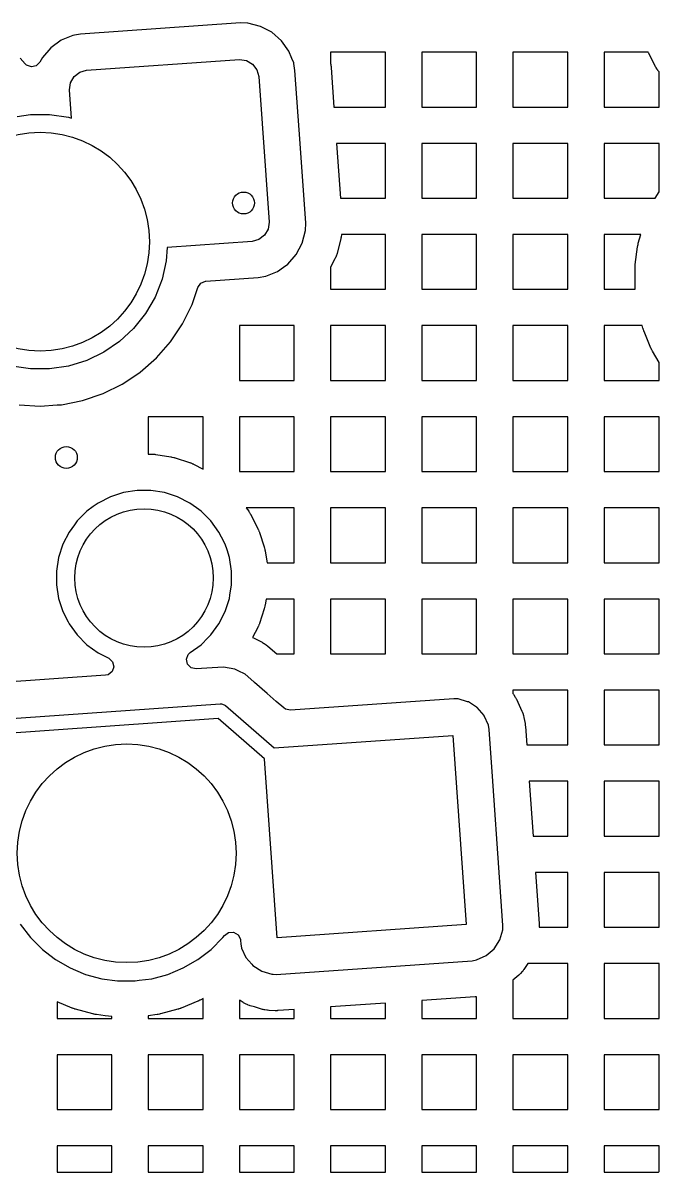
# Model space of a CAD drawing. Extents: x 2.49 to 8.57, y -5.87 to -1.87.
# Drawn here: x 4.742 to 5.085, y -4.306 to -3.685 of the extents above; entities that cross this region are included whole.
import ezdxf

# ---------------------------------------------------------------- set-up
doc = ezdxf.new("R2010")
doc.units = 0
doc.header["$MEASUREMENT"] = 0
doc.layers.add('BLACK', color=7, linetype='CONTINUOUS')

msp = doc.modelspace()

# ---------------------------------------------------------------- linework, layer by layer
at = {"layer": 'BLACK', "linetype": 'CONTINUOUS'}
for p, q in [((4.85912, -3.68533), (4.77272, -3.69137)), ((4.85913, -3.68533), (4.85912, -3.68533)), ((4.86319, -3.68546), (4.85913, -3.68533)), ((4.86988, -3.68717), (4.86319, -3.68546)), ((4.86319, -3.68546), (4.86319, -3.68546)), ((4.77272, -3.69137), (4.76958, -3.69192)), ((4.876, -3.69038), (4.86988, -3.68717)), ((4.86988, -3.68717), (4.86988, -3.68717)), ((4.88121, -3.69491), (4.876, -3.69038)), ((4.876, -3.69038), (4.876, -3.69038)), ((4.76232, -3.69469), (4.75671, -3.69872)), ((4.76871, -3.69207), (4.76232, -3.69469)), ((4.76232, -3.69469), (4.76232, -3.69469)), ((4.76958, -3.69192), (4.76871, -3.69207)), ((4.76871, -3.69207), (4.76871, -3.69207)), ((4.76871, -3.69207), (4.76871, -3.69207)), ((4.88524, -3.70052), (4.88121, -3.69491)), ((4.88121, -3.69491), (4.88121, -3.69491)), ((4.75218, -3.70393), (4.75085, -3.70646)), ((4.75671, -3.69872), (4.75218, -3.70393)), ((4.75218, -3.70393), (4.75218, -3.70393)), ((4.75671, -3.69872), (4.75671, -3.69872)), ((4.88686, -3.70447), (4.88524, -3.70052)), ((4.88524, -3.70052), (4.88524, -3.70052)), ((4.93741, -3.7011), (4.9078, -3.7011)), ((4.9078, -3.7011), (4.9078, -3.70713)), ((4.93741, -3.73071), (4.93741, -3.7011)), ((4.98662, -3.7011), (4.95701, -3.7011)), ((4.95701, -3.7011), (4.95701, -3.73071)), ((4.98662, -3.73071), (4.98662, -3.7011)), ((5.03583, -3.7011), (5.00623, -3.7011)), ((5.00623, -3.7011), (5.00623, -3.73071)), ((5.03583, -3.73071), (5.03583, -3.7011)), ((5.07926, -3.7011), (5.05544, -3.7011)), ((5.05544, -3.7011), (5.05544, -3.73071)), ((5.07942, -3.70144), (5.07926, -3.7011)), ((5.0795, -3.70162), (5.07942, -3.70144)), ((5.08323, -3.70893), (5.0795, -3.70162)), ((4.74286, -3.70741), (4.74017, -3.70434)), ((4.74367, -3.70815), (4.74286, -3.70741)), ((4.74627, -3.70907), (4.74367, -3.70815)), ((4.74894, -3.70844), (4.74627, -3.70907)), ((4.75085, -3.70646), (4.74894, -3.70844)), ((4.77606, -3.71089), (4.85854, -3.70512)), ((4.85854, -3.70512), (4.86234, -3.70561)), ((4.86234, -3.70561), (4.86568, -3.70751)), ((4.86568, -3.70751), (4.86803, -3.71055)), ((4.88787, -3.70691), (4.88686, -3.70447)), ((4.8879, -3.70713), (4.88787, -3.70691)), ((4.88856, -3.71092), (4.8879, -3.70713)), ((4.9078, -3.70713), (4.90792, -3.70782)), ((4.90792, -3.70782), (4.90794, -3.70794)), ((4.90794, -3.70794), (4.90798, -3.70819)), ((4.90798, -3.70819), (4.90799, -3.70831)), ((4.90799, -3.70831), (4.90805, -3.70881)), ((4.90805, -3.70881), (4.90807, -3.70893)), ((4.90807, -3.70893), (4.90809, -3.70918)), ((4.90809, -3.70918), (4.9081, -3.7093)), ((4.9081, -3.7093), (4.9096, -3.73071)), ((5.08332, -3.7091), (5.08323, -3.70893)), ((5.08351, -3.70944), (5.08332, -3.7091)), ((5.0836, -3.7096), (5.08351, -3.70944)), ((5.08401, -3.71026), (5.0836, -3.7096)), ((5.08411, -3.71042), (5.08401, -3.71026)), ((4.76741, -3.71759), (4.76932, -3.71425)), ((4.76932, -3.71425), (4.77235, -3.7119)), ((4.77235, -3.7119), (4.77606, -3.71089)), ((4.86803, -3.71055), (4.86904, -3.71426)), ((4.86904, -3.71426), (4.87453, -3.7928)), ((4.89131, -3.75032), (4.88856, -3.71092)), ((5.08432, -3.71074), (5.08411, -3.71042)), ((5.08443, -3.7109), (5.08432, -3.71074)), ((5.08505, -3.71174), (5.08443, -3.7109)), ((5.08505, -3.73071), (5.08505, -3.71174)), ((4.76693, -3.7214), (4.76741, -3.71759)), ((4.768, -3.73678), (4.76693, -3.7214)), ((4.73863, -3.7358), (4.74581, -3.73471)), ((4.74581, -3.73471), (4.75611, -3.73471)), ((4.75611, -3.73471), (4.76629, -3.73625)), ((4.9096, -3.73071), (4.93741, -3.73071)), ((4.95701, -3.73071), (4.98662, -3.73071)), ((5.00623, -3.73071), (5.03583, -3.73071)), ((5.05544, -3.73071), (5.08505, -3.73071)), ((4.76629, -3.73625), (4.768, -3.73678)), ((4.89433, -3.79339), (4.89131, -3.75032)), ((4.93741, -3.75032), (4.91097, -3.75032)), ((4.91097, -3.75032), (4.91304, -3.77992)), ((4.93741, -3.77992), (4.93741, -3.75032)), ((4.98662, -3.75032), (4.95701, -3.75032)), ((4.95701, -3.75032), (4.95701, -3.77992)), ((4.98662, -3.77992), (4.98662, -3.75032)), ((5.03583, -3.75032), (5.00623, -3.75032)), ((5.00623, -3.75032), (5.00623, -3.77992)), ((5.03583, -3.77992), (5.03583, -3.75032)), ((5.08505, -3.75032), (5.05544, -3.75032)), ((5.05544, -3.75032), (5.05544, -3.77992)), ((5.08505, -3.77642), (5.08505, -3.75032)), ((5.08303, -3.77992), (5.08505, -3.77642)), ((4.91304, -3.77992), (4.93741, -3.77992)), ((4.95701, -3.77992), (4.98662, -3.77992)), ((5.00623, -3.77992), (5.03583, -3.77992)), ((5.05544, -3.77992), (5.08303, -3.77992)), ((4.87405, -3.79661), (4.87214, -3.79995)), ((4.87453, -3.7928), (4.87405, -3.79661)), ((4.8942, -3.79746), (4.89433, -3.79339)), ((4.8654, -3.80331), (4.81962, -3.80651)), ((4.86911, -3.8023), (4.8654, -3.80331)), ((4.87214, -3.79995), (4.86911, -3.8023)), ((4.89249, -3.80415), (4.8942, -3.79746)), ((4.91333, -3.8018), (4.91134, -3.80956)), ((4.91338, -3.80154), (4.91333, -3.8018)), ((4.91349, -3.80101), (4.91338, -3.80154)), ((4.91353, -3.80075), (4.91349, -3.80101)), ((4.91368, -3.79969), (4.91353, -3.80075)), ((4.9137, -3.79953), (4.91368, -3.79969)), ((4.93741, -3.79953), (4.9137, -3.79953)), ((4.93741, -3.82913), (4.93741, -3.79953)), ((4.98662, -3.79953), (4.95701, -3.79953)), ((4.95701, -3.79953), (4.95701, -3.82913)), ((4.98662, -3.82913), (4.98662, -3.79953)), ((5.03583, -3.79953), (5.00623, -3.79953)), ((5.00623, -3.79953), (5.00623, -3.82913)), ((5.03583, -3.82913), (5.03583, -3.79953)), ((5.07515, -3.79953), (5.05544, -3.79953)), ((5.05544, -3.79953), (5.05544, -3.82913)), ((5.07387, -3.80431), (5.07515, -3.79953)), ((4.81962, -3.80651), (4.81908, -3.81369)), ((4.88928, -3.81027), (4.89249, -3.80415)), ((4.91134, -3.80956), (4.91126, -3.80983)), ((5.07223, -3.8158), (5.0735, -3.8062)), ((5.0735, -3.8062), (5.07352, -3.80604)), ((5.07352, -3.80604), (5.07357, -3.80573)), ((5.07357, -3.80573), (5.0736, -3.80557)), ((5.0736, -3.80557), (5.07373, -3.80494)), ((5.07373, -3.80494), (5.07376, -3.80478)), ((5.07376, -3.80478), (5.07383, -3.80447)), ((5.07383, -3.80447), (5.07387, -3.80431)), ((4.81908, -3.81369), (4.81679, -3.82373)), ((4.8824, -3.81717), (4.88475, -3.81548)), ((4.88475, -3.81548), (4.88928, -3.81027)), ((4.91012, -3.81275), (4.9078, -3.81717)), ((4.91024, -3.8125), (4.91012, -3.81275)), ((4.91048, -3.81197), (4.91024, -3.8125)), ((4.91059, -3.81171), (4.91048, -3.81197)), ((4.911, -3.81065), (4.91059, -3.81171)), ((4.91109, -3.81038), (4.911, -3.81065)), ((4.91126, -3.80983), (4.91109, -3.81038)), ((4.87275, -3.82213), (4.87914, -3.81951)), ((4.87914, -3.81951), (4.8824, -3.81717)), ((4.9078, -3.81717), (4.9078, -3.82913)), ((5.07211, -3.81756), (5.07212, -3.81723)), ((5.07211, -3.81772), (5.07211, -3.81756)), ((5.07211, -3.81804), (5.07211, -3.81772)), ((5.07211, -3.82739), (5.07211, -3.81804)), ((5.07212, -3.81723), (5.07213, -3.81707)), ((5.07213, -3.81707), (5.07217, -3.81643)), ((5.07217, -3.81643), (5.07218, -3.81627)), ((5.07218, -3.81627), (5.07221, -3.81595)), ((5.07221, -3.81595), (5.07223, -3.8158)), ((4.81679, -3.82373), (4.81303, -3.83331)), ((4.83299, -3.8374), (4.83614, -3.82811)), ((4.83614, -3.82811), (4.83773, -3.82586)), ((4.83773, -3.82586), (4.84027, -3.82482)), ((4.84027, -3.82482), (4.84043, -3.82481)), ((4.84043, -3.82481), (4.86874, -3.82283)), ((4.86874, -3.82283), (4.87275, -3.82213)), ((5.07211, -3.82755), (5.07211, -3.82739)), ((5.07212, -3.82787), (5.07211, -3.82755)), ((5.07213, -3.82803), (5.07212, -3.82787)), ((5.07217, -3.82867), (5.07213, -3.82803)), ((4.81303, -3.83331), (4.80788, -3.84223)), ((4.9078, -3.82913), (4.93741, -3.82913)), ((4.95701, -3.82913), (4.98662, -3.82913)), ((5.00623, -3.82913), (5.03583, -3.82913)), ((5.05544, -3.82913), (5.07221, -3.82913)), ((5.07218, -3.82883), (5.07217, -3.82867)), ((5.07221, -3.82913), (5.07218, -3.82883)), ((4.82785, -3.84782), (4.83299, -3.8374)), ((4.80788, -3.84223), (4.80146, -3.85028)), ((4.80146, -3.85028), (4.79391, -3.85729)), ((4.8214, -3.85747), (4.82785, -3.84782)), ((4.8882, -3.84874), (4.85859, -3.84874)), ((4.85859, -3.84874), (4.85859, -3.87835)), ((4.8882, -3.87835), (4.8882, -3.84874)), ((4.93741, -3.84874), (4.9078, -3.84874)), ((4.9078, -3.84874), (4.9078, -3.87835)), ((4.93741, -3.87835), (4.93741, -3.84874)), ((4.98662, -3.84874), (4.95701, -3.84874)), ((4.95701, -3.84874), (4.95701, -3.87835)), ((4.98662, -3.87835), (4.98662, -3.84874)), ((5.03583, -3.84874), (5.00623, -3.84874)), ((5.00623, -3.84874), (5.00623, -3.87835)), ((5.03583, -3.87835), (5.03583, -3.84874)), ((5.076, -3.84874), (5.05544, -3.84874)), ((5.05544, -3.84874), (5.05544, -3.87835)), ((5.07637, -3.85014), (5.076, -3.84874)), ((5.07642, -3.85029), (5.07637, -3.85014)), ((5.07651, -3.8506), (5.07642, -3.85029)), ((5.07656, -3.85075), (5.07651, -3.8506)), ((5.07677, -3.85136), (5.07656, -3.85075)), ((5.07682, -3.85151), (5.07677, -3.85136)), ((5.07693, -3.85181), (5.07682, -3.85151)), ((5.07699, -3.85196), (5.07693, -3.85181)), ((5.0807, -3.8609), (5.07699, -3.85196)), ((4.79391, -3.85729), (4.78541, -3.86309)), ((4.81374, -3.86621), (4.8214, -3.85747)), ((4.78541, -3.86309), (4.77613, -3.86755)), ((5.08076, -3.86105), (5.0807, -3.8609)), ((5.08089, -3.86134), (5.08076, -3.86105)), ((5.08096, -3.86148), (5.08089, -3.86134)), ((5.08125, -3.86206), (5.08096, -3.86148)), ((5.08132, -3.8622), (5.08125, -3.86206)), ((5.08147, -3.86249), (5.08132, -3.8622)), ((5.08155, -3.86263), (5.08147, -3.86249)), ((5.08505, -3.86868), (5.08155, -3.86263)), ((4.74581, -3.87212), (4.73563, -3.87059)), ((4.76629, -3.87059), (4.75611, -3.87212)), ((4.77613, -3.86755), (4.76629, -3.87059)), ((4.80501, -3.87386), (4.81374, -3.86621)), ((5.08505, -3.87835), (5.08505, -3.86868)), ((4.75611, -3.87212), (4.74581, -3.87212)), ((4.7983, -3.87835), (4.80501, -3.87386)), ((4.78494, -3.88545), (4.79535, -3.88032)), ((4.79535, -3.88032), (4.7983, -3.87835)), ((4.85859, -3.87835), (4.8882, -3.87835)), ((4.9078, -3.87835), (4.93741, -3.87835)), ((4.95701, -3.87835), (4.98662, -3.87835)), ((5.00623, -3.87835), (5.03583, -3.87835)), ((5.05544, -3.87835), (5.08505, -3.87835)), ((4.76255, -3.89145), (4.77394, -3.88919)), ((4.77394, -3.88919), (4.78494, -3.88545)), ((4.73964, -3.89147), (4.75096, -3.89221)), ((4.75096, -3.89221), (4.76024, -3.8916)), ((4.75096, -3.89221), (4.75096, -3.89221)), ((4.75096, -3.89221), (4.75096, -3.89221)), ((4.76024, -3.8916), (4.76255, -3.89145)), ((4.83898, -3.89795), (4.80938, -3.89795)), ((4.80938, -3.89795), (4.80938, -3.91812)), ((4.83898, -3.9262), (4.83898, -3.89795)), ((4.8882, -3.89795), (4.85859, -3.89795)), ((4.85859, -3.89795), (4.85859, -3.92756)), ((4.8882, -3.92756), (4.8882, -3.89795)), ((4.93741, -3.89795), (4.9078, -3.89795)), ((4.9078, -3.89795), (4.9078, -3.92756)), ((4.93741, -3.92756), (4.93741, -3.89795)), ((4.98662, -3.89795), (4.95701, -3.89795)), ((4.95701, -3.89795), (4.95701, -3.92756)), ((4.98662, -3.92756), (4.98662, -3.89795)), ((5.03583, -3.89795), (5.00623, -3.89795)), ((5.00623, -3.89795), (5.00623, -3.92756)), ((5.03583, -3.92756), (5.03583, -3.89795)), ((5.08505, -3.89795), (5.05544, -3.89795)), ((5.05544, -3.89795), (5.05544, -3.92756)), ((5.08505, -3.92756), (5.08505, -3.89795)), ((4.80938, -3.91812), (4.81117, -3.91812)), ((4.81117, -3.91812), (4.81136, -3.91812)), ((4.81136, -3.91812), (4.81175, -3.91814)), ((4.81175, -3.91814), (4.81194, -3.91815)), ((4.81194, -3.91815), (4.81271, -3.91821)), ((4.81271, -3.91821), (4.8129, -3.91823)), ((4.8129, -3.91823), (4.81328, -3.91827)), ((4.81328, -3.91827), (4.81347, -3.9183)), ((4.81347, -3.9183), (4.82158, -3.91958)), ((4.82158, -3.91958), (4.82177, -3.91962)), ((4.82177, -3.91962), (4.82215, -3.91969)), ((4.82215, -3.91969), (4.82234, -3.91973)), ((4.82234, -3.91973), (4.82308, -3.91991)), ((4.82308, -3.91991), (4.82327, -3.91996)), ((4.82327, -3.91996), (4.82364, -3.92007)), ((4.82364, -3.92007), (4.82383, -3.92012)), ((4.82383, -3.92012), (4.83163, -3.92266)), ((4.83163, -3.92266), (4.83181, -3.92272)), ((4.83181, -3.92272), (4.83218, -3.92285)), ((4.83218, -3.92285), (4.83236, -3.92292)), ((4.83236, -3.92292), (4.83307, -3.92322)), ((4.83307, -3.92322), (4.83324, -3.9233)), ((4.83324, -3.9233), (4.83359, -3.92346)), ((4.83359, -3.92346), (4.83377, -3.92354)), ((4.83377, -3.92354), (4.83898, -3.9262)), ((4.85859, -3.92756), (4.8882, -3.92756)), ((4.9078, -3.92756), (4.93741, -3.92756)), ((4.95701, -3.92756), (4.98662, -3.92756)), ((5.00623, -3.92756), (5.03583, -3.92756)), ((5.05544, -3.92756), (5.08505, -3.92756)), ((4.796, -3.93889), (4.78892, -3.94119)), ((4.80335, -3.93772), (4.796, -3.93889)), ((4.81079, -3.93772), (4.80335, -3.93772)), ((4.80335, -3.93772), (4.80335, -3.93772)), ((4.81813, -3.93889), (4.81079, -3.93772)), ((4.81079, -3.93772), (4.81079, -3.93772)), ((4.82521, -3.94119), (4.81813, -3.93889)), ((4.78229, -3.94456), (4.77969, -3.94645)), ((4.78892, -3.94119), (4.78229, -3.94456)), ((4.83184, -3.94456), (4.82521, -3.94119)), ((4.83542, -3.94717), (4.83184, -3.94456)), ((4.77628, -3.94894), (4.77102, -3.9542)), ((4.77969, -3.94645), (4.77628, -3.94894)), ((4.77628, -3.94894), (4.77628, -3.94894)), ((4.77628, -3.94894), (4.77628, -3.94894)), ((4.83786, -3.94894), (4.83542, -3.94717)), ((4.84312, -3.9542), (4.83786, -3.94894)), ((4.8882, -3.94717), (4.86224, -3.94717)), ((4.86224, -3.94717), (4.86358, -3.949)), ((4.86358, -3.949), (4.86369, -3.94916)), ((4.86369, -3.94916), (4.8639, -3.94948)), ((4.8639, -3.94948), (4.86401, -3.94964)), ((4.86401, -3.94964), (4.86441, -3.9503)), ((4.86441, -3.9503), (4.8645, -3.95047)), ((4.8645, -3.95047), (4.86469, -3.9508)), ((4.86469, -3.9508), (4.86478, -3.95097)), ((4.86478, -3.95097), (4.86851, -3.95829)), ((4.8882, -3.97677), (4.8882, -3.94717)), ((4.93741, -3.94717), (4.9078, -3.94717)), ((4.9078, -3.94717), (4.9078, -3.97677)), ((4.93741, -3.97677), (4.93741, -3.94717)), ((4.98662, -3.94717), (4.95701, -3.94717)), ((4.95701, -3.94717), (4.95701, -3.97677)), ((4.98662, -3.97677), (4.98662, -3.94717)), ((5.03583, -3.94717), (5.00623, -3.94717)), ((5.00623, -3.94717), (5.00623, -3.97677)), ((5.03583, -3.97677), (5.03583, -3.94717)), ((5.08505, -3.94717), (5.05544, -3.94717)), ((5.05544, -3.94717), (5.05544, -3.97677)), ((5.08505, -3.97677), (5.08505, -3.94717)), ((4.76946, -3.95634), (4.76664, -3.96022)), ((4.77102, -3.9542), (4.76946, -3.95634)), ((4.77102, -3.9542), (4.77102, -3.9542)), ((4.77102, -3.9542), (4.77102, -3.9542)), ((4.84749, -3.96022), (4.84312, -3.9542)), ((4.86851, -3.95829), (4.86859, -3.95846)), ((4.86859, -3.95846), (4.86876, -3.95881)), ((4.76664, -3.96022), (4.76326, -3.96684)), ((4.84885, -3.96289), (4.84749, -3.96022)), ((4.85087, -3.96684), (4.84885, -3.96289)), ((4.86876, -3.95881), (4.86883, -3.95899)), ((4.86883, -3.95899), (4.86913, -3.9597)), ((4.86913, -3.9597), (4.8692, -3.95988)), ((4.8692, -3.95988), (4.86933, -3.96024)), ((4.86933, -3.96024), (4.86939, -3.96042)), ((4.86939, -3.96042), (4.87193, -3.96823)), ((4.76326, -3.96684), (4.76097, -3.97392)), ((4.85186, -3.96989), (4.85087, -3.96684)), ((4.85087, -3.96684), (4.85087, -3.96684)), ((4.85087, -3.96684), (4.85087, -3.96684)), ((4.85317, -3.97392), (4.85186, -3.96989)), ((4.87193, -3.96823), (4.87199, -3.96841)), ((4.87199, -3.96841), (4.87209, -3.96878)), ((4.87209, -3.96878), (4.87214, -3.96897)), ((4.87214, -3.96897), (4.87232, -3.96972)), ((4.87232, -3.96972), (4.87236, -3.9699)), ((4.87236, -3.9699), (4.87244, -3.97028)), ((4.87244, -3.97028), (4.87247, -3.97047)), ((4.87247, -3.97047), (4.87347, -3.97677)), ((4.76097, -3.97392), (4.7598, -3.98127)), ((4.85433, -3.98127), (4.85317, -3.97392)), ((4.87347, -3.97677), (4.8882, -3.97677)), ((4.9078, -3.97677), (4.93741, -3.97677)), ((4.95701, -3.97677), (4.98662, -3.97677)), ((5.00623, -3.97677), (5.03583, -3.97677)), ((5.05544, -3.97677), (5.08505, -3.97677)), ((4.7598, -3.98127), (4.7598, -3.98871)), ((4.85433, -3.98871), (4.85433, -3.98127)), ((4.7598, -3.98871), (4.76097, -3.99605)), ((4.85344, -3.99431), (4.85433, -3.98871)), ((4.85317, -3.99605), (4.85344, -3.99431)), ((4.76097, -3.99605), (4.76326, -4.00313)), ((4.85087, -4.00313), (4.85317, -3.99605)), ((4.87193, -4.00175), (4.86939, -4.00956)), ((4.87199, -4.00156), (4.87193, -4.00175)), ((4.87209, -4.00119), (4.87199, -4.00156)), ((4.87214, -4.00101), (4.87209, -4.00119)), ((4.87232, -4.00026), (4.87214, -4.00101)), ((4.87236, -4.00007), (4.87232, -4.00026)), ((4.87244, -3.99969), (4.87236, -4.00007)), ((4.87247, -3.9995), (4.87244, -3.99969)), ((4.87297, -3.99638), (4.87247, -3.9995)), ((4.8882, -3.99638), (4.87297, -3.99638)), ((4.8882, -4.02598), (4.8882, -3.99638)), ((4.93741, -3.99638), (4.9078, -3.99638)), ((4.9078, -3.99638), (4.9078, -4.02598)), ((4.93741, -4.02598), (4.93741, -3.99638)), ((4.98662, -3.99638), (4.95701, -3.99638)), ((4.95701, -3.99638), (4.95701, -4.02598)), ((4.98662, -4.02598), (4.98662, -3.99638)), ((5.03583, -3.99638), (5.00623, -3.99638)), ((5.00623, -3.99638), (5.00623, -4.02598)), ((5.03583, -4.02598), (5.03583, -3.99638)), ((5.08505, -3.99638), (5.05544, -3.99638)), ((5.05544, -3.99638), (5.05544, -4.02598)), ((5.08505, -4.02598), (5.08505, -3.99638)), ((4.76326, -4.00313), (4.7661, -4.0087)), ((4.84749, -4.00976), (4.85087, -4.00313)), ((4.7661, -4.0087), (4.76664, -4.00976)), ((4.76664, -4.00976), (4.77102, -4.01578)), ((4.84312, -4.01578), (4.84749, -4.00976)), ((4.86851, -4.01169), (4.86569, -4.01722)), ((4.86859, -4.01152), (4.86851, -4.01169)), ((4.86876, -4.01116), (4.86859, -4.01152)), ((4.86883, -4.01099), (4.86876, -4.01116)), ((4.86913, -4.01028), (4.86883, -4.01099)), ((4.8692, -4.0101), (4.86913, -4.01028)), ((4.86933, -4.00974), (4.8692, -4.0101)), ((4.86939, -4.00956), (4.86933, -4.00974)), ((4.77102, -4.01578), (4.77628, -4.02104)), ((4.83786, -4.02104), (4.84168, -4.01722)), ((4.84168, -4.01722), (4.84312, -4.01578)), ((4.86569, -4.01722), (4.86644, -4.01758)), ((4.86644, -4.01758), (4.86644, -4.01758)), ((4.86644, -4.01758), (4.87078, -4.0197)), ((4.87078, -4.0197), (4.87106, -4.01985)), ((4.87106, -4.01985), (4.87162, -4.02017)), ((4.87162, -4.02017), (4.87189, -4.02033)), ((4.87189, -4.02033), (4.87296, -4.02104)), ((4.77628, -4.02104), (4.78229, -4.02541)), ((4.78229, -4.02541), (4.78592, -4.02726)), ((4.82995, -4.02893), (4.83091, -4.02635)), ((4.83091, -4.02635), (4.83195, -4.02533)), ((4.83195, -4.02533), (4.83786, -4.02104)), ((4.87296, -4.02104), (4.87322, -4.02123)), ((4.87322, -4.02123), (4.87374, -4.02162)), ((4.87374, -4.02162), (4.87398, -4.02182)), ((4.87398, -4.02182), (4.87878, -4.02598)), ((4.87878, -4.02598), (4.8882, -4.02598)), ((4.9078, -4.02598), (4.93741, -4.02598)), ((4.95701, -4.02598), (4.98662, -4.02598)), ((5.00623, -4.02598), (5.03583, -4.02598)), ((5.05544, -4.02598), (5.08505, -4.02598)), ((4.78592, -4.02726), (4.78807, -4.02836)), ((4.78807, -4.02836), (4.79007, -4.03024)), ((4.79073, -4.03291), (4.78985, -4.03552)), ((4.79007, -4.03024), (4.79073, -4.03291)), ((4.83053, -4.03161), (4.82995, -4.02893)), ((4.83247, -4.03356), (4.83053, -4.03161)), ((4.7862, -4.03758), (4.721, -4.04213)), ((4.78769, -4.03723), (4.7862, -4.03758)), ((4.78985, -4.03552), (4.78769, -4.03723)), ((4.83516, -4.03415), (4.83247, -4.03356)), ((4.84378, -4.03355), (4.83516, -4.03415)), ((4.8499, -4.03312), (4.84378, -4.03355)), ((4.84378, -4.03355), (4.84378, -4.03355)), ((4.85601, -4.03431), (4.8499, -4.03312)), ((4.8499, -4.03312), (4.8499, -4.03312)), ((4.8499, -4.03312), (4.8499, -4.03312)), ((4.85785, -4.0352), (4.85601, -4.03431)), ((4.86161, -4.03704), (4.85785, -4.0352)), ((4.8663, -4.04112), (4.86161, -4.03704)), ((4.86667, -4.04144), (4.8663, -4.04112)), ((4.87355, -4.04742), (4.86667, -4.04144)), ((4.86667, -4.04144), (4.86667, -4.04144)), ((4.87841, -4.05165), (4.87355, -4.04742)), ((4.97434, -4.05023), (4.88606, -4.0564)), ((4.9767, -4.05032), (4.97434, -4.05023)), ((4.97434, -4.05023), (4.97434, -4.05023)), ((4.98175, -4.05181), (4.9767, -4.05032)), ((4.9767, -4.05032), (4.9767, -4.05032)), ((5.03583, -4.04559), (5.00623, -4.04559)), ((5.00623, -4.04559), (5.00623, -4.04742)), ((5.00623, -4.04742), (5.00654, -4.04783)), ((5.00654, -4.04783), (5.00673, -4.04812)), ((5.00673, -4.04812), (5.00749, -4.0493)), ((5.00749, -4.0493), (5.00767, -4.0496)), ((5.00767, -4.0496), (5.008, -4.05022)), ((5.008, -4.05022), (5.00816, -4.05053)), ((5.00816, -4.05053), (5.01105, -4.05688)), ((5.03583, -4.0752), (5.03583, -4.04559)), ((5.08505, -4.04559), (5.05544, -4.04559)), ((5.05544, -4.04559), (5.05544, -4.0752)), ((5.08505, -4.0752), (5.08505, -4.04559)), ((4.70808, -4.06279), (4.84817, -4.05299)), ((4.84817, -4.05299), (4.84894, -4.05302)), ((4.84894, -4.05302), (4.8504, -4.0535)), ((4.8504, -4.0535), (4.85103, -4.05395)), ((4.85103, -4.05395), (4.87728, -4.07677)), ((4.88252, -4.05522), (4.87841, -4.05165)), ((4.88338, -4.05581), (4.88252, -4.05522)), ((4.88606, -4.0564), (4.88338, -4.05581)), ((4.98214, -4.05192), (4.98175, -4.05181)), ((4.98652, -4.05475), (4.98214, -4.05192)), ((4.9869, -4.05499), (4.98652, -4.05475)), ((4.9906, -4.05928), (4.9869, -4.05499)), ((5.01105, -4.05688), (5.01117, -4.05716)), ((5.01117, -4.05716), (5.01138, -4.05774)), ((5.01138, -4.05774), (5.01148, -4.05803)), ((4.84709, -4.06096), (4.71025, -4.07053)), ((4.87211, -4.08271), (4.84709, -4.06096)), ((4.9907, -4.05949), (4.9906, -4.05928)), ((4.9906, -4.05928), (4.9906, -4.05928)), ((4.99295, -4.06444), (4.9907, -4.05949)), ((5.01148, -4.05803), (5.01185, -4.0592)), ((5.01185, -4.0592), (5.01193, -4.05949)), ((5.01193, -4.05949), (5.01208, -4.06009)), ((5.01208, -4.06009), (5.01214, -4.06039)), ((5.01214, -4.06039), (5.01271, -4.06357)), ((5.01271, -4.06357), (5.01273, -4.0637)), ((5.01273, -4.0637), (5.01277, -4.06396)), ((4.87728, -4.07677), (4.97384, -4.07002)), ((4.97384, -4.07002), (4.98098, -4.17213)), ((4.99336, -4.06676), (4.99295, -4.06444)), ((4.99532, -4.0948), (4.99336, -4.06676)), ((5.01277, -4.06396), (5.01279, -4.06409)), ((5.01279, -4.06409), (5.01285, -4.06461)), ((5.01285, -4.06461), (5.01287, -4.06474)), ((5.01287, -4.06474), (5.01289, -4.065)), ((5.01289, -4.065), (5.0129, -4.06513)), ((5.0129, -4.06513), (5.01361, -4.0752)), ((5.01361, -4.0752), (5.03583, -4.0752)), ((5.05544, -4.0752), (5.08505, -4.0752)), ((4.87886, -4.17927), (4.87211, -4.08271)), ((4.99876, -4.14402), (4.99532, -4.0948)), ((5.03583, -4.0948), (5.01498, -4.0948)), ((5.01498, -4.0948), (5.01705, -4.12441)), ((5.03583, -4.12441), (5.03583, -4.0948)), ((5.08505, -4.0948), (5.05544, -4.0948)), ((5.05544, -4.0948), (5.05544, -4.12441)), ((5.08505, -4.12441), (5.08505, -4.0948)), ((5.01705, -4.12441), (5.03583, -4.12441)), ((5.05544, -4.12441), (5.08505, -4.12441)), ((5.00077, -4.17264), (4.99876, -4.14402)), ((5.03583, -4.14402), (5.01842, -4.14402)), ((5.01842, -4.14402), (5.02034, -4.17153)), ((5.03583, -4.17362), (5.03583, -4.14402)), ((5.08505, -4.14402), (5.05544, -4.14402)), ((5.05544, -4.14402), (5.05544, -4.17362)), ((5.08505, -4.17362), (5.08505, -4.14402)), ((4.7403, -4.17201), (4.7458, -4.17918)), ((4.98098, -4.17213), (4.87886, -4.17927)), ((4.99907, -4.18043), (5.00068, -4.17499)), ((5.00068, -4.17499), (5.00075, -4.17297)), ((5.00075, -4.17297), (5.00077, -4.17264)), ((5.00077, -4.17264), (5.00077, -4.17264)), ((5.02034, -4.17153), (5.02035, -4.17166)), ((5.02035, -4.17166), (5.02036, -4.17192)), ((5.02037, -4.1731), (5.02035, -4.17362)), ((5.02035, -4.17362), (5.03583, -4.17362)), ((5.02036, -4.17192), (5.02036, -4.17206)), ((5.02036, -4.17206), (5.02037, -4.17258)), ((5.02037, -4.17258), (5.02037, -4.17271)), ((5.02037, -4.17271), (5.02037, -4.17297)), ((5.02037, -4.17297), (5.02037, -4.1731)), ((5.05544, -4.17362), (5.08505, -4.17362)), ((4.7458, -4.17918), (4.7458, -4.17918)), ((4.7458, -4.17918), (4.75219, -4.18556)), ((4.84327, -4.18556), (4.84965, -4.17918)), ((4.84965, -4.17918), (4.85047, -4.17811)), ((4.84965, -4.17918), (4.84965, -4.17918)), ((4.84965, -4.17918), (4.84965, -4.17918)), ((4.85047, -4.17811), (4.85269, -4.17649)), ((4.85269, -4.17649), (4.85544, -4.17632)), ((4.85544, -4.17632), (4.85784, -4.17767)), ((4.85784, -4.17767), (4.85913, -4.1801)), ((4.85913, -4.1801), (4.85921, -4.18074)), ((4.85921, -4.18074), (4.85934, -4.18253)), ((4.996, -4.18519), (4.99907, -4.18043)), ((4.75219, -4.18556), (4.75219, -4.18556)), ((4.75219, -4.18556), (4.75219, -4.18556)), ((4.75219, -4.18556), (4.75395, -4.18692)), ((4.75395, -4.18692), (4.75936, -4.19106)), ((4.8361, -4.19106), (4.84327, -4.18556)), ((4.84327, -4.18556), (4.84327, -4.18556)), ((4.84327, -4.18556), (4.84327, -4.18556)), ((4.85934, -4.18253), (4.85934, -4.18253)), ((4.85934, -4.18253), (4.85975, -4.18485)), ((4.85975, -4.18485), (4.85975, -4.18485)), ((4.85975, -4.18485), (4.8621, -4.19001)), ((4.99171, -4.18889), (4.996, -4.18519)), ((4.75936, -4.19106), (4.75936, -4.19106)), ((4.75936, -4.19106), (4.75936, -4.19106)), ((4.75936, -4.19106), (4.76718, -4.19558)), ((4.82827, -4.19558), (4.8361, -4.19106)), ((4.8621, -4.19001), (4.8621, -4.19001)), ((4.8621, -4.19001), (4.86518, -4.19357)), ((4.86518, -4.19357), (4.8658, -4.1943)), ((4.87836, -4.19906), (4.98423, -4.19166)), ((4.98423, -4.19166), (4.98656, -4.19124)), ((4.98656, -4.19124), (4.99171, -4.18889)), ((5.01415, -4.19323), (5.0121, -4.19641)), ((5.03583, -4.19323), (5.01415, -4.19323)), ((5.03583, -4.22284), (5.03583, -4.19323)), ((5.08505, -4.19323), (5.05544, -4.19323)), ((5.05544, -4.19323), (5.05544, -4.22284)), ((5.08505, -4.22284), (5.08505, -4.19323)), ((4.76718, -4.19558), (4.76718, -4.19558)), ((4.76718, -4.19558), (4.76718, -4.19558)), ((4.76718, -4.19558), (4.77011, -4.1968)), ((4.77011, -4.1968), (4.77553, -4.19904)), ((4.77553, -4.19904), (4.78425, -4.20138)), ((4.8112, -4.20138), (4.81993, -4.19904)), ((4.81993, -4.19904), (4.82827, -4.19558)), ((4.8658, -4.1943), (4.87057, -4.19737)), ((4.87057, -4.19737), (4.876, -4.19897)), ((4.876, -4.19897), (4.87679, -4.199)), ((4.87679, -4.199), (4.87836, -4.19906)), ((4.87836, -4.19906), (4.87836, -4.19906)), ((4.87836, -4.19906), (4.87836, -4.19906)), ((5.00935, -4.19957), (5.00623, -4.20227)), ((5.0096, -4.19933), (5.00935, -4.19957)), ((5.0101, -4.19884), (5.0096, -4.19933)), ((5.01034, -4.19858), (5.0101, -4.19884)), ((5.01126, -4.19752), (5.01034, -4.19858)), ((5.01148, -4.19725), (5.01126, -4.19752)), ((5.0119, -4.19669), (5.01148, -4.19725)), ((5.0121, -4.19641), (5.0119, -4.19669)), ((4.78425, -4.20138), (4.79278, -4.2025)), ((4.79278, -4.2025), (4.79314, -4.20255)), ((4.79314, -4.20255), (4.79321, -4.20256)), ((4.79321, -4.20256), (4.79321, -4.20256)), ((4.79321, -4.20256), (4.80224, -4.20256)), ((4.80224, -4.20256), (4.80444, -4.20227)), ((4.80224, -4.20256), (4.80224, -4.20256)), ((4.80444, -4.20227), (4.8112, -4.20138)), ((5.00623, -4.20227), (5.00623, -4.22284)), ((4.83766, -4.2128), (4.83738, -4.21295)), ((4.8378, -4.21272), (4.83766, -4.2128)), ((4.83898, -4.21204), (4.8378, -4.21272)), ((4.83898, -4.22284), (4.83898, -4.21204)), ((4.98586, -4.2112), (4.95701, -4.21321)), ((4.98599, -4.21119), (4.98586, -4.2112)), ((4.98625, -4.21116), (4.98599, -4.21119)), ((4.98638, -4.21115), (4.98625, -4.21116)), ((4.98662, -4.21112), (4.98638, -4.21115)), ((4.98662, -4.22284), (4.98662, -4.21112)), ((4.76832, -4.21728), (4.76016, -4.2139)), ((4.76016, -4.2139), (4.76016, -4.22284)), ((4.76847, -4.21733), (4.76832, -4.21728)), ((4.76877, -4.21745), (4.76847, -4.21733)), ((4.76892, -4.2175), (4.76877, -4.21745)), ((4.76953, -4.21771), (4.76892, -4.2175)), ((4.76968, -4.21776), (4.76953, -4.21771)), ((4.76999, -4.21785), (4.76968, -4.21776)), ((4.77014, -4.21789), (4.76999, -4.21785)), ((4.77949, -4.2204), (4.77014, -4.21789)), ((4.82531, -4.21789), (4.81597, -4.2204)), ((4.82547, -4.21785), (4.82531, -4.21789)), ((4.82577, -4.21776), (4.82547, -4.21785)), ((4.82593, -4.21771), (4.82577, -4.21776)), ((4.82653, -4.2175), (4.82593, -4.21771)), ((4.82668, -4.21745), (4.82653, -4.2175)), ((4.82699, -4.21733), (4.82668, -4.21745)), ((4.82713, -4.21728), (4.82699, -4.21733)), ((4.83607, -4.21357), (4.82713, -4.21728)), ((4.83622, -4.21351), (4.83607, -4.21357)), ((4.83651, -4.21338), (4.83622, -4.21351)), ((4.83666, -4.21331), (4.83651, -4.21338)), ((4.83723, -4.21302), (4.83666, -4.21331)), ((4.83738, -4.21295), (4.83723, -4.21302)), ((4.85859, -4.21297), (4.85859, -4.22284)), ((4.85896, -4.21321), (4.85859, -4.21297)), ((4.86053, -4.21422), (4.85896, -4.21321)), ((4.86083, -4.2144), (4.86053, -4.21422)), ((4.86144, -4.21474), (4.86083, -4.2144)), ((4.86176, -4.2149), (4.86144, -4.21474)), ((4.86303, -4.21548), (4.86176, -4.2149)), ((4.86335, -4.21561), (4.86303, -4.21548)), ((4.86401, -4.21586), (4.86335, -4.21561)), ((4.86434, -4.21597), (4.86401, -4.21586)), ((4.86665, -4.21665), (4.86434, -4.21597)), ((4.87103, -4.21795), (4.86665, -4.21665)), ((4.87133, -4.21803), (4.87103, -4.21795)), ((4.87193, -4.21816), (4.87133, -4.21803)), ((4.87223, -4.21822), (4.87193, -4.21816)), ((4.87344, -4.21842), (4.87223, -4.21822)), ((4.87374, -4.21846), (4.87344, -4.21842)), ((4.87435, -4.21852), (4.87374, -4.21846)), ((4.87466, -4.21854), (4.87435, -4.21852)), ((4.87789, -4.21866), (4.87466, -4.21854)), ((4.87802, -4.21866), (4.87789, -4.21866)), ((4.87828, -4.21867), (4.87802, -4.21866)), ((4.87841, -4.21867), (4.87828, -4.21867)), ((4.87894, -4.21866), (4.87841, -4.21867)), ((4.87907, -4.21865), (4.87894, -4.21866)), ((4.87933, -4.21864), (4.87907, -4.21865)), ((4.87946, -4.21864), (4.87933, -4.21864)), ((4.8882, -4.21803), (4.87946, -4.21864)), ((4.8882, -4.22284), (4.8882, -4.21803)), ((4.93741, -4.21458), (4.9078, -4.21665)), ((4.9078, -4.21665), (4.9078, -4.22284)), ((4.93741, -4.22284), (4.93741, -4.21458)), ((4.95701, -4.21321), (4.95701, -4.22284)), ((4.76016, -4.22284), (4.78977, -4.22284)), ((4.77964, -4.22044), (4.77949, -4.2204)), ((4.77996, -4.22051), (4.77964, -4.22044)), ((4.78011, -4.22054), (4.77996, -4.22051)), ((4.78074, -4.22067), (4.78011, -4.22054)), ((4.7809, -4.2207), (4.78074, -4.22067)), ((4.78122, -4.22075), (4.7809, -4.2207)), ((4.78138, -4.22077), (4.78122, -4.22075)), ((4.78608, -4.22139), (4.78138, -4.22077)), ((4.78977, -4.22188), (4.78608, -4.22139)), ((4.78977, -4.22284), (4.78977, -4.22188)), ((4.81408, -4.22077), (4.80938, -4.22139)), ((4.80938, -4.22139), (4.80938, -4.22284)), ((4.80938, -4.22284), (4.83898, -4.22284)), ((4.81424, -4.22075), (4.81408, -4.22077)), ((4.81456, -4.2207), (4.81424, -4.22075)), ((4.81471, -4.22067), (4.81456, -4.2207)), ((4.81534, -4.22054), (4.81471, -4.22067)), ((4.8155, -4.22051), (4.81534, -4.22054)), ((4.81581, -4.22044), (4.8155, -4.22051)), ((4.81597, -4.2204), (4.81581, -4.22044)), ((4.85859, -4.22284), (4.8882, -4.22284)), ((4.9078, -4.22284), (4.93741, -4.22284)), ((4.95701, -4.22284), (4.98662, -4.22284)), ((5.00623, -4.22284), (5.03583, -4.22284)), ((5.05544, -4.22284), (5.08505, -4.22284)), ((4.78977, -4.24244), (4.76016, -4.24244)), ((4.76016, -4.24244), (4.76016, -4.27205)), ((4.78977, -4.27205), (4.78977, -4.24244)), ((4.83898, -4.24244), (4.80938, -4.24244)), ((4.80938, -4.24244), (4.80938, -4.27205)), ((4.83898, -4.27205), (4.83898, -4.24244)), ((4.8882, -4.24244), (4.85859, -4.24244)), ((4.85859, -4.24244), (4.85859, -4.27205)), ((4.8882, -4.27205), (4.8882, -4.24244)), ((4.93741, -4.24244), (4.9078, -4.24244)), ((4.9078, -4.24244), (4.9078, -4.27205)), ((4.93741, -4.27205), (4.93741, -4.24244)), ((4.98662, -4.24244), (4.95701, -4.24244)), ((4.95701, -4.24244), (4.95701, -4.27205)), ((4.98662, -4.27205), (4.98662, -4.24244)), ((5.03583, -4.24244), (5.00623, -4.24244)), ((5.00623, -4.24244), (5.00623, -4.27205)), ((5.03583, -4.27205), (5.03583, -4.24244)), ((5.08505, -4.24244), (5.05544, -4.24244)), ((5.05544, -4.24244), (5.05544, -4.27205)), ((5.08505, -4.27205), (5.08505, -4.24244)), ((4.76016, -4.27205), (4.78977, -4.27205)), ((4.80938, -4.27205), (4.83898, -4.27205)), ((4.85859, -4.27205), (4.8882, -4.27205)), ((4.9078, -4.27205), (4.93741, -4.27205)), ((4.95701, -4.27205), (4.98662, -4.27205)), ((5.00623, -4.27205), (5.03583, -4.27205)), ((5.05544, -4.27205), (5.08505, -4.27205)), ((4.78977, -4.29165), (4.76016, -4.29165)), ((4.76016, -4.29165), (4.76016, -4.30578)), ((4.78977, -4.30578), (4.78977, -4.29165)), ((4.83898, -4.29165), (4.80938, -4.29165)), ((4.80938, -4.29165), (4.80938, -4.30578)), ((4.83898, -4.30578), (4.83898, -4.29165)), ((4.8882, -4.29165), (4.85859, -4.29165)), ((4.85859, -4.29165), (4.85859, -4.30578)), ((4.8882, -4.30578), (4.8882, -4.29165)), ((4.93741, -4.29165), (4.9078, -4.29165)), ((4.9078, -4.29165), (4.9078, -4.30578)), ((4.93741, -4.30578), (4.93741, -4.29165)), ((4.98662, -4.29165), (4.95701, -4.29165)), ((4.95701, -4.29165), (4.95701, -4.30578)), ((4.98662, -4.30578), (4.98662, -4.29165)), ((5.03583, -4.29165), (5.00623, -4.29165)), ((5.00623, -4.29165), (5.00623, -4.30578)), ((5.03583, -4.30578), (5.03583, -4.29165)), ((5.08505, -4.29165), (5.05544, -4.29165)), ((5.05544, -4.29165), (5.05544, -4.30578)), ((5.08505, -4.30548), (5.08505, -4.29165)), ((4.76016, -4.30578), (4.78977, -4.30578)), ((4.80938, -4.30578), (4.83898, -4.30578)), ((4.85859, -4.30578), (4.8882, -4.30578)), ((4.9078, -4.30578), (4.93741, -4.30578)), ((4.95701, -4.30578), (4.98662, -4.30578)), ((5.00623, -4.30578), (5.03583, -4.30578)), ((5.05544, -4.30578), (5.08474, -4.30578)), ((5.08474, -4.30578), (5.08505, -4.30548))]:
    msp.add_line(p, q, dxfattribs=at)
at = {"layer": 'BLACK'}
for centre, radius in [((4.75096, -3.80342), 0.05906), ((4.86079, -3.78252), 0.00591), ((4.76512, -3.91992), 0.00591), ((4.80707, -3.98499), 0.0374), ((4.79773, -4.13364), 0.05906)]:
    msp.add_circle(centre, radius, dxfattribs=at)

doc.saveas('drawing.dxf')
